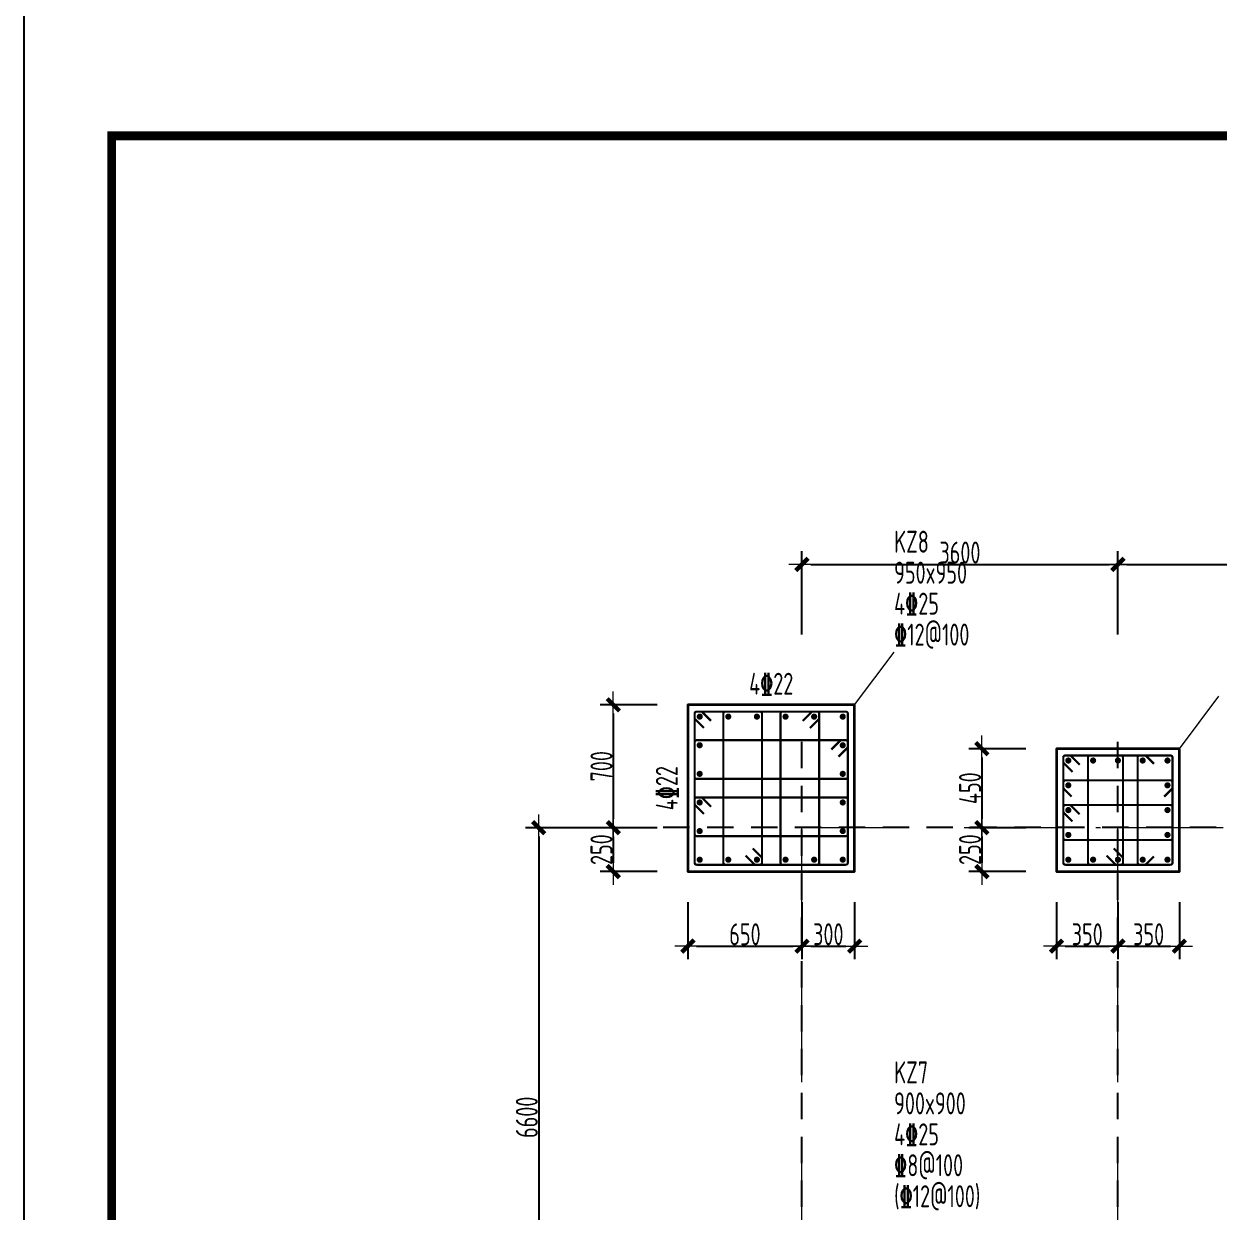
# Model space of a CAD drawing. Header units: millimetres. Extents: x 539196 to 807275, y 431843 to 1156631.
# Drawn here: x 603403 to 617021, y 837579 to 851118 of the extents above; entities that cross this region are included whole.
import ezdxf
from ezdxf.enums import TextEntityAlignment as Align

# ---------------------------------------------------------------- set-up
doc = ezdxf.new("R2010")
doc.units = ezdxf.units.MM
doc.header["$MEASUREMENT"] = 0
for name, pattern in [('DOTE', [2.42, 2, -0.2, 0.02, -0.2]), ('点划线', [1850, 1200, -300, 50, -300]), ('虚线', [500, 300, -200])]:
    doc.linetypes.add(name, pattern=pattern)
doc.layers.add('DOTE', color=1, linetype='DOTE')
doc.layers.add('PUB_TITLE', color=4, linetype='Continuous')
for name, color, linetype, lineweight in [('柱原位标注', 7, 'Continuous', 18), ('柱尺寸标注', 3, 'Continuous', 18), ('柱标注引线', 2, 'Continuous', 18), ('柱箍筋', 1, 'Continuous', 25), ('柱纵筋', 1, 'Continuous', 70), ('柱集中标注', 2, 'Continuous', 18), ('砼柱', 2, 'Continuous', 35), ('网格', 9, '点划线', 18), ('轴线标注', 3, 'Continuous', 18)]:
    doc.layers.add(name, color=color, linetype=linetype, lineweight=lineweight)
doc.styles.add('样式 1_yjk_yjk_yjk', font='yjkeng.shx', dxfattribs={"width": 0.7, "bigfont": 'yjkchn.shx'})
doc.dimstyles.new('盈建科结构_yjk_yjk_yjk', dxfattribs={"dimscale": 100, "dimtxt": 2.5, "dimasz": 1, "dimexe": 1.5, "dimexo": 0.625, "dimgap": 0.1, "dimtad": 1, "dimdec": 0, "dimrnd": 1, "dimzin": 0, "dimdsep": 46, "dimtxsty": '样式 1_yjk_yjk_yjk', "dimblk": '_yjkbk', "dimblk1": 'ARCHTICK', "dimblk2": 'ARCHTICK', "dimcen": 0.09, "dimadec": 0, "dimazin": 0, "dimtfac": 1, "dimtdec": 4, "dimtix": 1, "dimtmove": 2, "dimatfit": 3, "dimfxl": 0, "dimtolj": 1, "dimtzin": 0, "dimarcsym": 0})

# ---------------------------------------------------------------- blocks, each defined once
blk = doc.blocks.new('_yjkbk')
blk.add_line((-1, 0), (1.5, 0))
blk.add_lwpolyline([(-0.7, -0.7, 0.5, 0.5, 0), (0.7, 0.7, 0.5, 0.5, 0)], format="xyseb")
blk = doc.blocks.new('*D1048')
at = {"layer": 'Defpoints', "color": 0}
for p in [(610968, 841459), (612268, 841459), (612268, 840609)]:
    blk.add_point(p, dxfattribs=at)
at = {"layer": '柱尺寸标注', "color": 0, "lineweight": -2}
for p, q in [((610968, 841109), (610968, 840459)), ((612268, 841109), (612268, 840459)), ((611068, 840609), (612168, 840609))]:
    blk.add_line(p, q, dxfattribs=at)
at = {"layer": '柱尺寸标注', "color": 0, "lineweight": -2, "xscale": 100, "yscale": 100, "zscale": 100, "rotation": 180}
blk.add_blockref('_yjkbk', (610968, 840609), dxfattribs=at)
at = {"layer": '柱尺寸标注', "color": 0, "lineweight": -2, "xscale": 100, "yscale": 100, "zscale": 100}
blk.add_blockref('_yjkbk', (612268, 840609), dxfattribs=at)
at = {"layer": '柱尺寸标注', "color": 0, "insert": (611618, 840744), "char_height": 250, "attachment_point": 5, "style": '样式 1_yjk_yjk_yjk'}
blk.add_mtext('\\A1;650', dxfattribs=at)
blk = doc.blocks.new('_ARCHTICK')
at = {"color": 0, "linetype": 'ByBlock', "const_width": 0.15}
blk.add_lwpolyline([(-0.5, -0.5), (0.5, 0.5)], dxfattribs=at)
blk = doc.blocks.new('*D1049')
at = {"layer": 'Defpoints', "color": 0}
for p in [(612268, 841459), (612868, 841459), (612868, 840609)]:
    blk.add_point(p, dxfattribs=at)
at = {"layer": '柱尺寸标注', "color": 0, "lineweight": -2}
for p, q in [((612268, 841109), (612268, 840459)), ((612868, 841109), (612868, 840459)), ((612368, 840609), (612768, 840609))]:
    blk.add_line(p, q, dxfattribs=at)
at = {"layer": '柱尺寸标注', "color": 0, "lineweight": -2, "xscale": 100, "yscale": 100, "zscale": 100, "rotation": 180}
blk.add_blockref('_yjkbk', (612268, 840609), dxfattribs=at)
at = {"layer": '柱尺寸标注', "color": 0, "lineweight": -2, "xscale": 100, "yscale": 100, "zscale": 100}
blk.add_blockref('_yjkbk', (612868, 840609), dxfattribs=at)
at = {"layer": '柱尺寸标注', "color": 0, "insert": (612568, 840744), "char_height": 250, "attachment_point": 5, "style": '样式 1_yjk_yjk_yjk'}
blk.add_mtext('\\A1;300', dxfattribs=at)
blk = doc.blocks.new('*D1050')
at = {"layer": 'Defpoints', "color": 0}
for p in [(610968, 843359), (610118, 841959), (610968, 841959)]:
    blk.add_point(p, dxfattribs=at)
at = {"layer": '柱尺寸标注', "color": 0, "lineweight": -2}
for p, q in [((610618, 843359), (609968, 843359)), ((610118, 843259), (610118, 842059)), ((610618, 841959), (609968, 841959))]:
    blk.add_line(p, q, dxfattribs=at)
at = {"layer": '柱尺寸标注', "color": 0, "lineweight": -2, "xscale": 100, "yscale": 100, "zscale": 100}
for p, rotation in [((610118, 843359), 90), ((610118, 841959), 270)]:
    blk.add_blockref('_yjkbk', p, dxfattribs=dict(at, rotation=rotation))
at = {"layer": '柱尺寸标注', "color": 0, "insert": (609983, 842659), "char_height": 250, "attachment_point": 5, "rotation": 90, "style": '样式 1_yjk_yjk_yjk'}
blk.add_mtext('\\A1;700', dxfattribs=at)
blk = doc.blocks.new('*D1051')
at = {"layer": 'Defpoints', "color": 0}
for p in [(610968, 841959), (610118, 841459), (610968, 841459)]:
    blk.add_point(p, dxfattribs=at)
at = {"layer": '柱尺寸标注', "color": 0, "lineweight": -2}
for p, q in [((610618, 841959), (609968, 841959)), ((610118, 841859), (610118, 841559)), ((610618, 841459), (609968, 841459))]:
    blk.add_line(p, q, dxfattribs=at)
at = {"layer": '柱尺寸标注', "color": 0, "lineweight": -2, "xscale": 100, "yscale": 100, "zscale": 100}
for p, rotation in [((610118, 841959), 90), ((610118, 841459), 270)]:
    blk.add_blockref('_yjkbk', p, dxfattribs=dict(at, rotation=rotation))
at = {"layer": '柱尺寸标注', "color": 0, "insert": (609983, 841709), "char_height": 250, "attachment_point": 5, "rotation": 90, "style": '样式 1_yjk_yjk_yjk'}
blk.add_mtext('\\A1;250', dxfattribs=at)
blk = doc.blocks.new('*D1068')
at = {"layer": 'Defpoints', "color": 0}
for p in [(615168, 841459), (615868, 841459), (615868, 840609)]:
    blk.add_point(p, dxfattribs=at)
at = {"layer": '柱尺寸标注', "color": 0, "lineweight": -2}
for p, q in [((615168, 841109), (615168, 840459)), ((615868, 841109), (615868, 840459)), ((615268, 840609), (615768, 840609))]:
    blk.add_line(p, q, dxfattribs=at)
at = {"layer": '柱尺寸标注', "color": 0, "lineweight": -2, "xscale": 100, "yscale": 100, "zscale": 100, "rotation": 180}
blk.add_blockref('_yjkbk', (615168, 840609), dxfattribs=at)
at = {"layer": '柱尺寸标注', "color": 0, "lineweight": -2, "xscale": 100, "yscale": 100, "zscale": 100}
blk.add_blockref('_yjkbk', (615868, 840609), dxfattribs=at)
at = {"layer": '柱尺寸标注', "color": 0, "insert": (615518, 840744), "char_height": 250, "attachment_point": 5, "style": '样式 1_yjk_yjk_yjk'}
blk.add_mtext('\\A1;350', dxfattribs=at)
blk = doc.blocks.new('*D1069')
at = {"layer": 'Defpoints', "color": 0}
for p in [(615868, 841459), (616568, 841459), (616568, 840609)]:
    blk.add_point(p, dxfattribs=at)
at = {"layer": '柱尺寸标注', "color": 0, "lineweight": -2}
for p, q in [((615868, 841109), (615868, 840459)), ((616568, 841109), (616568, 840459)), ((615968, 840609), (616468, 840609))]:
    blk.add_line(p, q, dxfattribs=at)
at = {"layer": '柱尺寸标注', "color": 0, "lineweight": -2, "xscale": 100, "yscale": 100, "zscale": 100, "rotation": 180}
blk.add_blockref('_yjkbk', (615868, 840609), dxfattribs=at)
at = {"layer": '柱尺寸标注', "color": 0, "lineweight": -2, "xscale": 100, "yscale": 100, "zscale": 100}
blk.add_blockref('_yjkbk', (616568, 840609), dxfattribs=at)
at = {"layer": '柱尺寸标注', "color": 0, "insert": (616218, 840744), "char_height": 250, "attachment_point": 5, "style": '样式 1_yjk_yjk_yjk'}
blk.add_mtext('\\A1;350', dxfattribs=at)
blk = doc.blocks.new('*D1070')
at = {"layer": 'Defpoints', "color": 0}
for p in [(615168, 842859), (614318, 841959), (615168, 841959)]:
    blk.add_point(p, dxfattribs=at)
at = {"layer": '柱尺寸标注', "color": 0, "lineweight": -2}
for p, q in [((614818, 842859), (614168, 842859)), ((614318, 842759), (614318, 842059)), ((614818, 841959), (614168, 841959))]:
    blk.add_line(p, q, dxfattribs=at)
at = {"layer": '柱尺寸标注', "color": 0, "lineweight": -2, "xscale": 100, "yscale": 100, "zscale": 100}
for p, rotation in [((614318, 842859), 90), ((614318, 841959), 270)]:
    blk.add_blockref('_yjkbk', p, dxfattribs=dict(at, rotation=rotation))
at = {"layer": '柱尺寸标注', "color": 0, "insert": (614183, 842409), "char_height": 250, "attachment_point": 5, "rotation": 90, "style": '样式 1_yjk_yjk_yjk'}
blk.add_mtext('\\A1;450', dxfattribs=at)
blk = doc.blocks.new('*D1071')
at = {"layer": 'Defpoints', "color": 0}
for p in [(615168, 841959), (614318, 841459), (615168, 841459)]:
    blk.add_point(p, dxfattribs=at)
at = {"layer": '柱尺寸标注', "color": 0, "lineweight": -2}
for p, q in [((614818, 841959), (614168, 841959)), ((614318, 841859), (614318, 841559)), ((614818, 841459), (614168, 841459))]:
    blk.add_line(p, q, dxfattribs=at)
at = {"layer": '柱尺寸标注', "color": 0, "lineweight": -2, "xscale": 100, "yscale": 100, "zscale": 100}
for p, rotation in [((614318, 841959), 90), ((614318, 841459), 270)]:
    blk.add_blockref('_yjkbk', p, dxfattribs=dict(at, rotation=rotation))
at = {"layer": '柱尺寸标注', "color": 0, "insert": (614183, 841709), "char_height": 250, "attachment_point": 5, "rotation": 90, "style": '样式 1_yjk_yjk_yjk'}
blk.add_mtext('\\A1;250', dxfattribs=at)
blk = doc.blocks.new('*D1273')
at = {"layer": 'Defpoints', "color": 0}
for p in [(615868, 844959), (612268, 841959), (615868, 841959)]:
    blk.add_point(p, dxfattribs=at)
at = {"layer": '轴线标注', "color": 0, "lineweight": -2}
for p, q in [((612268, 844159), (612268, 845109)), ((615868, 844159), (615868, 845109)), ((612368, 844959), (615768, 844959))]:
    blk.add_line(p, q, dxfattribs=at)
at = {"layer": '轴线标注', "color": 0, "lineweight": -2, "xscale": 100, "yscale": 100, "zscale": 100, "rotation": 180}
blk.add_blockref('_yjkbk', (612268, 844959), dxfattribs=at)
at = {"layer": '轴线标注', "color": 0, "lineweight": -2, "xscale": 100, "yscale": 100, "zscale": 100}
blk.add_blockref('_yjkbk', (615868, 844959), dxfattribs=at)
at = {"layer": '轴线标注', "color": 0, "insert": (614068, 845094), "char_height": 250, "attachment_point": 5, "style": '样式 1_yjk_yjk_yjk'}
blk.add_mtext('\\A1;3600', dxfattribs=at)
blk = doc.blocks.new('*D1275')
at = {"layer": 'Defpoints', "color": 0}
for p in [(619668, 844959), (615868, 841959), (619668, 841959)]:
    blk.add_point(p, dxfattribs=at)
at = {"layer": '轴线标注', "color": 0, "lineweight": -2}
for p, q in [((615868, 844159), (615868, 845109)), ((619668, 844159), (619668, 845109)), ((615968, 844959), (619568, 844959))]:
    blk.add_line(p, q, dxfattribs=at)
at = {"layer": '轴线标注', "color": 0, "lineweight": -2, "xscale": 100, "yscale": 100, "zscale": 100, "rotation": 180}
blk.add_blockref('_yjkbk', (615868, 844959), dxfattribs=at)
at = {"layer": '轴线标注', "color": 0, "lineweight": -2, "xscale": 100, "yscale": 100, "zscale": 100}
blk.add_blockref('_yjkbk', (619668, 844959), dxfattribs=at)
at = {"layer": '轴线标注', "color": 0, "insert": (617768, 845094), "char_height": 250, "attachment_point": 5, "style": '样式 1_yjk_yjk_yjk'}
blk.add_mtext('\\A1;3800', dxfattribs=at)
blk = doc.blocks.new('*D1292')
at = {"layer": 'Defpoints', "color": 0}
for p in [(612268, 841959), (609268, 835359), (612268, 835359)]:
    blk.add_point(p, dxfattribs=at)
at = {"layer": '轴线标注', "color": 0, "lineweight": -2}
for p, q in [((610068, 841959), (609118, 841959)), ((609268, 841859), (609268, 835459)), ((610068, 835359), (609118, 835359))]:
    blk.add_line(p, q, dxfattribs=at)
at = {"layer": '轴线标注', "color": 0, "lineweight": -2, "xscale": 100, "yscale": 100, "zscale": 100}
for p, rotation in [((609268, 841959), 90), ((609268, 835359), 270)]:
    blk.add_blockref('_yjkbk', p, dxfattribs=dict(at, rotation=rotation))
at = {"layer": '轴线标注', "color": 0, "insert": (609133, 838659), "char_height": 250, "attachment_point": 5, "rotation": 90, "style": '样式 1_yjk_yjk_yjk'}
blk.add_mtext('\\A1;6600', dxfattribs=at)
blk = doc.blocks.new('jzzw')
at = {"layer": 'DOTE', "color": 1, "linetype": '虚线'}
for p, q in [((913786, 872027), (913786, 890469)), ((913786, 872027), (913786, 890469)), ((917386, 872027), (917386, 890469)), ((952506, 889349), (912186, 889349)), ((952506, 889349), (912186, 889349)), ((952506, 889349), (912186, 889349)), ((952506, 889349), (912186, 889349))]:
    blk.add_line(p, q, dxfattribs=at)

msp = doc.modelspace()

# ---------------------------------------------------------------- linework, layer by layer
at = {"layer": 'PUB_TITLE'}
msp.add_lwpolyline([(603402.6, 768243), (662802.6, 768243), (662802.6, 852343), (603402.6, 852343)], close=True, dxfattribs=at)
at = {"layer": 'PUB_TITLE', "const_width": 100}
msp.add_lwpolyline([(604402.6, 769243), (661802.6, 769243), (661802.6, 849843), (604402.6, 849843)], close=True, dxfattribs=at)
at = {"layer": '柱标注引线'}
for p, q in [((612867.6, 843359.2), (613317.6, 843959.2)), ((616567.6, 842859.2), (617017.6, 843459.2))]:
    msp.add_line(p, q, dxfattribs=at)
at = {"layer": '柱箍筋', "const_width": 25}
for points in [[(611231.6, 843176.5), (611133.4, 843274.8, 0.1989124), (611116.6, 843281.7), (611068.8, 843281.7, 0.4142136), (611045.1, 843258), (611045.1, 841560.5, 0.4142136), (611068.8, 841536.7), (612766.3, 841536.7, 0.4142136), (612790.1, 841560.5), (612790.1, 843258, 0.4142136), (612766.3, 843281.7), (611068.8, 843281.7, 0.4142136), (611045.1, 843258), (611045.1, 843210.2, 0.1989124), (611052, 843193.5), (611150.3, 843095.2)], [(611625.5, 841642), (611723.8, 841543.7, 0.1989124), (611740.6, 841536.7), (611788.3, 841536.7, 0.4142136), (611812.1, 841560.5), (611812.1, 843258, 0.4142136), (611788.3, 843281.7), (611394.8, 843281.7, 0.4142136), (611371.1, 843258), (611371.1, 841560.5, 0.4142136), (611394.8, 841536.7), (611788.3, 841536.7, 0.4142136), (611812.1, 841560.5), (611812.1, 841608.2, 0.1989124), (611805.1, 841625), (611706.9, 841723.3)], [(612277.5, 843176.5), (612375.8, 843274.8, -0.1989124), (612392.6, 843281.7), (612440.3, 843281.7, -0.4142136), (612464.1, 843258), (612464.1, 841560.5, -0.4142136), (612440.3, 841536.7), (612046.8, 841536.7, -0.4142136), (612023.1, 841560.5), (612023.1, 843258, -0.4142136), (612046.8, 843281.7), (612440.3, 843281.7, -0.4142136), (612464.1, 843258), (612464.1, 843210.2, -0.1989124), (612457.1, 843193.5), (612358.9, 843095.2)], [(612684.9, 842769.2), (612783.1, 842867.5, 0.1989124), (612790.1, 842884.2), (612790.1, 842932, 0.4142136), (612766.3, 842955.7), (611068.8, 842955.7, 0.4142136), (611045.1, 842932), (611045.1, 842538.5, 0.4142136), (611068.8, 842514.7), (612766.3, 842514.7, 0.4142136), (612790.1, 842538.5), (612790.1, 842932, 0.4142136), (612766.3, 842955.7), (612718.6, 842955.7, 0.1989124), (612701.8, 842948.8), (612603.5, 842850.5)], [(615431.6, 842676.5), (615333.4, 842774.8, 0.1989124), (615316.6, 842781.7), (615268.8, 842781.7, 0.4142136), (615245.1, 842758), (615245.1, 841560.5, 0.4142136), (615268.8, 841536.7), (616466.3, 841536.7, 0.4142136), (616490.1, 841560.5), (616490.1, 842758, 0.4142136), (616466.3, 842781.7), (615268.8, 842781.7, 0.4142136), (615245.1, 842758), (615245.1, 842710.2, 0.1989124), (615252, 842693.5), (615350.3, 842595.2)], [(615738.5, 841642), (615836.8, 841543.7, 0.1989124), (615853.6, 841536.7), (615901.3, 841536.7, 0.4142136), (615925.1, 841560.5), (615925.1, 842758, 0.4142136), (615901.3, 842781.7), (615551.3, 842781.7, 0.4142136), (615527.6, 842758), (615527.6, 841560.5, 0.4142136), (615551.3, 841536.7), (615901.3, 841536.7, 0.4142136), (615925.1, 841560.5), (615925.1, 841608.2, 0.1989124), (615918.1, 841625), (615819.9, 841723.3)], [(616279.1, 841632.1), (616190.7, 841543.7, -0.131362), (616164.1, 841536.7), (616116.3, 841536.7, -0.4142136), (616092.6, 841560.5), (616092.6, 842758, -0.4142136), (616116.3, 842781.7), (616164.1, 842781.7, -0.131362), (616190.7, 842774.8), (616279.1, 842686.4)], [(615340.4, 842312.7), (615252, 842401.1, -0.131362), (615245.1, 842427.7), (615245.1, 842475.5, -0.4142136), (615268.8, 842499.2), (616466.3, 842499.2, -0.4142136), (616490.1, 842475.5), (616490.1, 842427.7, -0.131362), (616483.1, 842401.1), (616394.7, 842312.7)], [(611150.3, 842117.2), (611052, 842215.5, -0.1989124), (611045.1, 842232.2), (611045.1, 842280, -0.4142136), (611068.8, 842303.7), (612766.3, 842303.7, -0.4142136), (612790.1, 842280), (612790.1, 841886.5, -0.4142136), (612766.3, 841862.7), (611068.8, 841862.7, -0.4142136), (611045.1, 841886.5), (611045.1, 842280, -0.4142136), (611068.8, 842303.7), (611116.6, 842303.7, -0.1989124), (611133.4, 842296.8), (611231.6, 842198.5)], [(615350.3, 842030.2), (615252, 842128.5, -0.1989124), (615245.1, 842145.2), (615245.1, 842193, -0.4142136), (615268.8, 842216.7), (616466.3, 842216.7, -0.4142136), (616490.1, 842193), (616490.1, 841843, -0.4142136), (616466.3, 841819.2), (615268.8, 841819.2, -0.4142136), (615245.1, 841843), (615245.1, 842193, -0.4142136), (615268.8, 842216.7), (615316.6, 842216.7, -0.1989124), (615333.4, 842209.8), (615431.6, 842111.5)]]:
    msp.add_lwpolyline(points, format="xyb", dxfattribs=at)
at = {"layer": '柱纵筋', "const_width": 35}
for points in [[(611120.1, 843224.2, 1), (611085.1, 843224.2, 1)], [(611446.1, 843224.2, 1), (611411.1, 843224.2, 1)], [(611772.1, 843224.2, 1), (611737.1, 843224.2, 1)], [(612098.1, 843224.2, 1), (612063.1, 843224.2, 1)], [(612424.1, 843224.2, 1), (612389.1, 843224.2, 1)], [(612750.1, 843224.2, 1), (612715.1, 843224.2, 1)], [(611120.1, 842898.2, 1), (611085.1, 842898.2, 1)], [(612750.1, 842898.2, 1), (612715.1, 842898.2, 1)], [(615320.1, 842724.2, 1), (615285.1, 842724.2, 1)], [(615602.6, 842724.2, 1), (615567.6, 842724.2, 1)], [(615885.1, 842724.2, 1), (615850.1, 842724.2, 1)], [(616167.6, 842724.2, 1), (616132.6, 842724.2, 1)], [(616450.1, 842724.2, 1), (616415.1, 842724.2, 1)], [(611120.1, 842572.2, 1), (611085.1, 842572.2, 1)], [(612750.1, 842572.2, 1), (612715.1, 842572.2, 1)], [(615320.1, 842441.7, 1), (615285.1, 842441.7, 1)], [(616450.1, 842441.7, 1), (616415.1, 842441.7, 1)], [(611120.1, 842246.2, 1), (611085.1, 842246.2, 1)], [(612750.1, 842246.2, 1), (612715.1, 842246.2, 1)], [(615320.1, 842159.2, 1), (615285.1, 842159.2, 1)], [(616450.1, 842159.2, 1), (616415.1, 842159.2, 1)], [(611120.1, 841920.2, 1), (611085.1, 841920.2, 1)], [(612750.1, 841920.2, 1), (612715.1, 841920.2, 1)], [(615320.1, 841876.7, 1), (615285.1, 841876.7, 1)], [(616450.1, 841876.7, 1), (616415.1, 841876.7, 1)], [(611120.1, 841594.2, 1), (611085.1, 841594.2, 1)], [(611446.1, 841594.2, 1), (611411.1, 841594.2, 1)], [(611772.1, 841594.2, 1), (611737.1, 841594.2, 1)], [(612098.1, 841594.2, 1), (612063.1, 841594.2, 1)], [(612424.1, 841594.2, 1), (612389.1, 841594.2, 1)], [(612750.1, 841594.2, 1), (612715.1, 841594.2, 1)], [(615320.1, 841594.2, 1), (615285.1, 841594.2, 1)], [(615602.6, 841594.2, 1), (615567.6, 841594.2, 1)], [(615885.1, 841594.2, 1), (615850.1, 841594.2, 1)], [(616167.6, 841594.2, 1), (616132.6, 841594.2, 1)], [(616450.1, 841594.2, 1), (616415.1, 841594.2, 1)]]:
    msp.add_lwpolyline(points, format="xyb", close=True, dxfattribs=at)
at = {"layer": '砼柱'}
for points in [[(612867.6, 843359.2), (610967.6, 843359.2), (610967.6, 841459.2), (612867.6, 841459.2)], [(616567.6, 842859.2), (615167.6, 842859.2), (615167.6, 841459.2), (616567.6, 841459.2)]]:
    msp.add_lwpolyline(points, close=True, dxfattribs=at)
at = {"layer": '网格'}
for p, q in [((612267.6, 835359.2), (612267.6, 841959.2)), ((612267.6, 841959.2), (615867.6, 841959.2)), ((615867.6, 835359.2), (615867.6, 841959.2)), ((615867.6, 841959.2), (619667.6, 841959.2))]:
    msp.add_line(p, q, dxfattribs=at)

# ---------------------------------------------------------------- block references
msp.add_blockref('jzzw', (-301518.2, -47389.7))

# ---------------------------------------------------------------- texts
at = {"layer": '柱原位标注', "linetype": 'Continuous', "style": '样式 1_yjk_yjk_yjk', "width": 0.7}
msp.add_text('4\x8422', height=250, dxfattribs=at).set_placement((611917.6, 843399.2), align=Align.BOTTOM_CENTER)
msp.add_text('4\x8422', height=250, rotation=90, dxfattribs=at).set_placement((610927.6, 842409.2), align=Align.BOTTOM_CENTER)
at = {"layer": '柱集中标注', "linetype": 'Continuous', "style": '样式 1_yjk_yjk_yjk', "width": 0.7}
for s, p in [('KZ8', (613317.6, 845017.5)), ('950x950', (613317.6, 844664.7)), ('4\x8425', (613317.6, 844312)), ('\x8412@100', (613317.6, 843959.2)), ('KZ7', (613317.6, 838970.2)), ('900x900', (613317.6, 838617.5)), ('4\x8425', (613317.6, 838264.7)), ('\x848@100', (613317.6, 837912)), ('(\x8412@100)', (613317.6, 837559.2))]:
    msp.add_text(s, height=250, dxfattribs=at).set_placement(p, align=Align.BOTTOM_LEFT)

# ---------------------------------------------------------------- dimensions: what is measured, and where the dimension line sits
at = {"layer": '柱尺寸标注'}
for p1, p2, picture, middle in [((610967.6, 843359.2), (610967.6, 841959.2), '*D1050', (609982.6, 842659.2)), ((615167.6, 842859.2), (615167.6, 841959.2), '*D1070', (614182.6, 842409.2)), ((610967.6, 841959.2), (610967.6, 841459.2), '*D1051', (609982.6, 841709.2)), ((615167.6, 841959.2), (615167.6, 841459.2), '*D1071', (614182.6, 841709.2)), ((610967.6, 841459.2), (612267.6, 841459.2), '*D1048', (611617.6, 840744.2)), ((612267.6, 841459.2), (612867.6, 841459.2), '*D1049', (612567.6, 840744.2)), ((615167.6, 841459.2), (615867.6, 841459.2), '*D1068', (615517.6, 840744.2)), ((615867.6, 841459.2), (616567.6, 841459.2), '*D1069', (616217.6, 840744.2))]:
    dim = msp.add_aligned_dim(p1=p1, p2=p2, distance=-850, dimstyle='盈建科结构_yjk_yjk_yjk', override={"dimscale": 100, "dimtxt": 2.5, "dimasz": 1, "dimexe": 1.5, "dimexo": 3.5, "dimgap": 0.1, "dimtad": 1, "dimlfac": 0.5, "dimrnd": 5, "dimdle": 0, "dimfxlon": 0}, dxfattribs=at)
    dim.commit()
    dim.dimension.update_dxf_attribs({"geometry": picture, "text_midpoint": middle})
at = {"layer": '轴线标注'}
for p1, p2, distance, picture, middle in [((612267.6, 841959.2), (615867.6, 841959.2), 3000, '*D1273', (614067.6, 845094.2)), ((615867.6, 841959.2), (619667.6, 841959.2), 3000, '*D1275', (617767.6, 845094.2)), ((612267.6, 841959.2), (612267.6, 835359.2), -3000, '*D1292', (609132.6, 838659.2))]:
    dim = msp.add_aligned_dim(p1=p1, p2=p2, distance=distance, dimstyle='盈建科结构_yjk_yjk_yjk', override={"dimscale": 100, "dimtxt": 2.5, "dimasz": 1, "dimexe": 1.5, "dimexo": 22, "dimgap": 0.1, "dimtad": 1, "dimlfac": 1, "dimrnd": 5, "dimdle": 0, "dimfxlon": 0}, dxfattribs=at)
    dim.commit()
    dim.dimension.update_dxf_attribs({"geometry": picture, "text_midpoint": middle})

doc.saveas('drawing.dxf')
